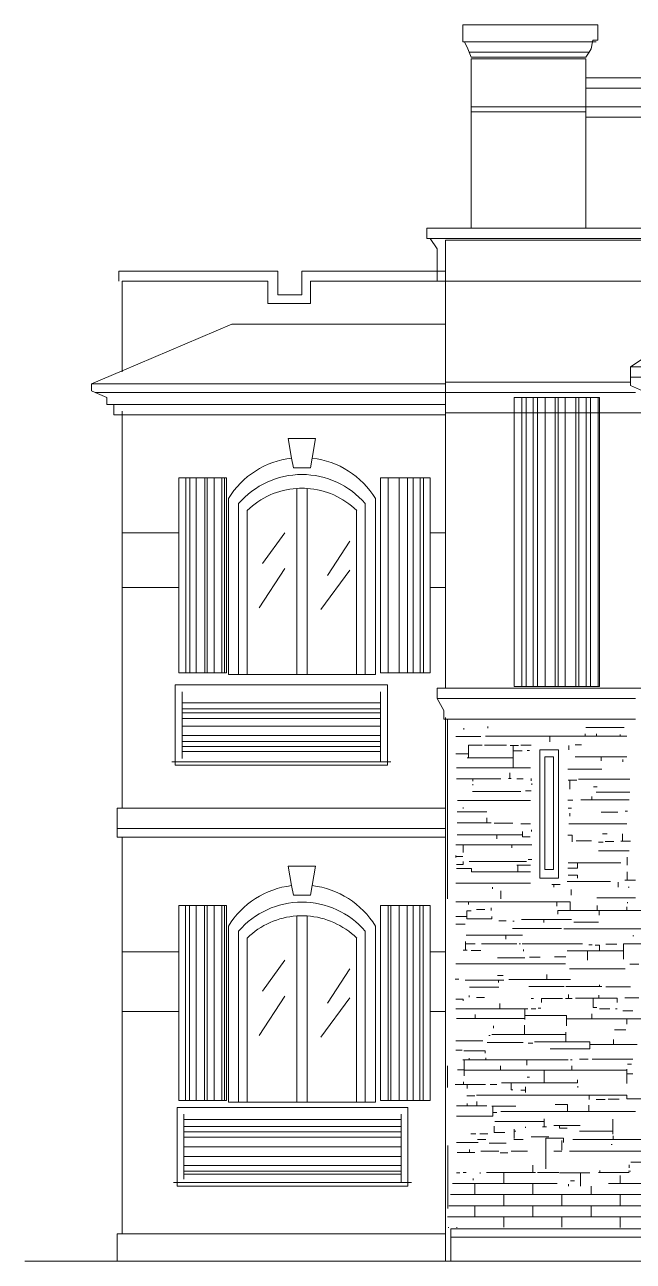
# Model space of a CAD drawing. Header units: millimetres. Extents: x 0 to 19989, y 0 to 8213.
# Drawn here: x 0 to 4023, y 0 to 8179 of the extents above; entities that cross this region are included whole.
import ezdxf

# ---------------------------------------------------------------- set-up
doc = ezdxf.new("R2010")
doc.units = ezdxf.units.MM
for name, color, linetype, lineweight in [('ARCH', 7, 'Continuous', 13), ('GLASS', 7, 'Continuous', 13), ('GROUND', 7, 'Continuous', 13), ('LOUVERS', 7, 'Continuous', 13), ('MASONRY', 7, 'Continuous', 13), ('WINDOWS', 7, 'Continuous', 13)]:
    doc.layers.add(name, color=color, linetype=linetype, lineweight=lineweight)

msp = doc.modelspace()

# ---------------------------------------------------------------- linework, layer by layer
at = {"layer": 'ARCH', "color": 7, "lineweight": 13}
for p, q in [((2895.9, 8178.7), (3789.6, 8178.7)), ((2895.9, 8065.6), (2895.9, 8178.7)), ((3789.6, 8178.7), (3789.6, 8076.9)), ((2907.2, 8065.6), (2895.9, 8065.6)), ((2929.9, 8020.4), (2907.2, 8065.6)), ((2907.2, 8065.6), (3753.4, 8065.6)), ((2938.9, 7997.7), (2929.9, 8020.4)), ((3744.3, 8020.4), (3730.8, 7997.7)), ((3753.4, 8065.6), (3744.3, 8020.4)), ((3755.7, 8076.9), (3753.4, 8065.6)), ((3753.4, 8065.6), (3778.3, 8065.6)), ((3789.6, 8076.9), (3755.7, 8076.9)), ((2952.5, 7963.8), (2938.9, 7997.7)), ((2938.9, 7997.7), (3730.8, 7997.7)), ((3710.4, 7963.8), (2952.5, 7963.8)), ((2952.5, 7952.5), (3710.4, 7952.5)), ((2952.5, 7635.7), (2952.5, 7952.5)), ((3730.8, 7997.7), (3710.4, 7963.8)), ((3710.4, 7952.5), (3710.4, 7828.1)), ((3710.4, 7828.1), (3710.4, 7760.2)), ((3710.4, 7828.1), (7307.7, 7828.1)), ((3710.4, 7760.2), (3710.4, 7635.7)), ((3710.4, 7760.2), (7330.3, 7760.2)), ((3710.4, 7635.7), (2952.5, 7635.7)), ((2952.5, 7635.7), (2952.5, 7601.8)), ((3710.4, 7635.7), (3710.4, 7601.8)), ((3710.4, 7635.7), (7330.3, 7635.7)), ((2952.5, 7601.8), (3710.4, 7601.8)), ((2952.5, 7601.8), (2952.5, 6832.6)), ((3710.4, 7601.8), (3710.4, 7567.9)), ((3710.4, 7567.9), (3710.4, 6832.6)), ((3710.4, 7567.9), (4434.4, 7567.9)), ((2658.4, 6832.6), (2952.5, 6832.6)), ((2658.4, 6764.7), (2658.4, 6832.6)), ((2952.5, 6832.6), (3710.4, 6832.6)), ((3710.4, 6832.6), (4389.1, 6832.6)), ((2681, 6764.7), (2658.4, 6764.7)), ((4366.5, 6764.7), (2681, 6764.7)), ((2681, 6764.7), (2726.2, 6696.8)), ((2782.8, 6753.4), (4276, 6753.4)), ((2782.8, 6549.8), (2782.8, 6753.4)), ((2726.2, 6696.8), (2726.2, 6549.8)), ((622.2, 6481.9), (622.2, 6549.8)), ((622.2, 6549.8), (1674.2, 6549.8)), ((1674.2, 6549.8), (1674.2, 6391.4)), ((1832.6, 6391.4), (1832.6, 6549.8)), ((1832.6, 6549.8), (2726.2, 6549.8)), ((2726.2, 6549.8), (2782.8, 6549.8)), ((2726.2, 6549.8), (2726.2, 6481.9)), ((2782.8, 6481.9), (2782.8, 6549.8)), ((644.8, 5890.1), (644.8, 6481.9)), ((644.8, 6481.9), (1606.3, 6481.9)), ((1606.3, 6481.9), (1606.3, 6334.8)), ((1889.1, 6334.8), (1889.1, 6481.9)), ((1889.1, 6481.9), (2726.2, 6481.9)), ((2726.2, 6481.9), (2782.8, 6481.9)), ((2782.8, 6481.9), (2782.8, 6199.1)), ((4276, 6481.9), (2782.8, 6481.9)), ((1674.2, 6391.4), (1832.6, 6391.4)), ((1606.3, 6334.8), (1889.1, 6334.8)), ((644.8, 5890.1), (1368.8, 6199.1)), ((1368.8, 6199.1), (2782.8, 6199.1)), ((2782.8, 6199.1), (2782.8, 5814.5)), ((4004.5, 5916.3), (4208.1, 6052)), ((441.2, 5803.2), (644.8, 5890.1)), ((644.8, 5882.4), (644.8, 5890.1)), ((4004.5, 5916.3), (6843.9, 5916.3)), ((4004.5, 5848.4), (4004.5, 5916.3)), ((2782.8, 5814.5), (2782.8, 5803.2)), ((2782.8, 5814.5), (4004.5, 5814.5)), ((6843.9, 5848.4), (4004.5, 5848.4)), ((4004.5, 5848.4), (4004.5, 5814.5)), ((4004.5, 5814.5), (4004.5, 5791.9)), ((441.2, 5803.2), (441.2, 5757.9)), ((441.2, 5803.2), (2782.8, 5803.2)), ((441.2, 5757.9), (466.6, 5746.6)), ((466.6, 5746.6), (543, 5712.7)), ((466.6, 5746.6), (2782.8, 5746.6)), ((2782.8, 5803.2), (2782.8, 5746.6)), ((2782.8, 5746.6), (2782.8, 5667.4)), ((2782.8, 5746.6), (4038.5, 5746.6)), ((4004.5, 5791.9), (4083.7, 5757.9)), ((543, 5712.7), (543, 5667.4)), ((543, 5667.4), (588.2, 5667.4)), ((588.2, 5667.4), (588.2, 5599.5)), ((588.2, 5667.4), (2782.8, 5667.4)), ((2782.8, 5667.4), (2782.8, 5622.2)), ((588.2, 5599.5), (644.8, 5599.5)), ((644.8, 5622.2), (644.8, 5599.5)), ((644.8, 5599.5), (644.8, 4819)), ((644.8, 5599.5), (2782.8, 5599.5)), ((2782.8, 5622.2), (2782.8, 5610.9)), ((2782.8, 5610.9), (2782.8, 5599.5)), ((2782.8, 5610.9), (3235.3, 5610.9)), ((2782.8, 5599.5), (2782.8, 4819)), ((3235.3, 5610.9), (3285.8, 5610.9)), ((3285.8, 5610.9), (3316, 5610.9)), ((3316, 5610.9), (3362.1, 5610.9)), ((3362.1, 5610.9), (3390.9, 5610.9)), ((3390.9, 5610.9), (3440.7, 5610.9)), ((3440.7, 5610.9), (3507.1, 5610.9)), ((3507.1, 5610.9), (3526.2, 5610.9)), ((3526.2, 5610.9), (3573.6, 5610.9)), ((3573.6, 5610.9), (3643.2, 5610.9)), ((3643.2, 5610.9), (3664, 5610.9)), ((3664, 5610.9), (3712.1, 5610.9)), ((3712.1, 5610.9), (3739.8, 5610.9)), ((3739.8, 5610.9), (3791.5, 5610.9)), ((3791.5, 5610.9), (3800.9, 5610.9)), ((3800.9, 5610.9), (4162.9, 5610.9)), ((644.8, 4819), (644.8, 4457)), ((644.8, 4819), (1018.1, 4819)), ((2681, 4819), (2782.8, 4819)), ((2782.8, 4819), (2782.8, 4457)), ((644.8, 4457), (644.8, 2997.7)), ((644.8, 4457), (1018.1, 4457)), ((2681, 4457), (2782.8, 4457)), ((2782.8, 4457), (2782.8, 3789.6)), ((995.5, 3812.2), (2398.2, 3812.2)), ((995.5, 3303.2), (995.5, 3812.2)), ((1040.7, 3767), (1040.7, 3694.7)), ((2352.9, 3767), (2352.9, 3694.7)), ((2398.2, 3812.2), (2398.2, 3303.2)), ((2726.2, 3789.6), (2782.8, 3789.6)), ((2726.2, 3721.7), (2726.2, 3789.6)), ((2782.8, 3789.6), (7929.9, 3789.6)), ((1040.7, 3694.7), (1040.7, 3654.5)), ((1040.7, 3694.7), (2352.9, 3694.7)), ((2352.9, 3694.7), (2352.9, 3654.5)), ((4038.5, 3721.7), (2726.2, 3721.7)), ((2726.2, 3721.7), (2771.5, 3642.5)), ((1040.7, 3654.5), (1040.7, 3628.1)), ((1040.7, 3654.5), (2352.9, 3654.5)), ((1040.7, 3628.1), (1040.7, 3590.9)), ((1040.7, 3628.1), (2352.9, 3628.1)), ((2352.9, 3654.5), (2352.9, 3628.1)), ((2352.9, 3628.1), (2352.9, 3590.9)), ((2771.5, 3642.5), (2771.5, 3586)), ((1040.7, 3590.9), (1040.7, 3538.5)), ((1040.7, 3590.9), (2352.9, 3590.9)), ((1040.7, 3538.5), (1040.7, 3476.9)), ((1040.7, 3538.5), (2352.9, 3538.5)), ((2352.9, 3590.9), (2352.9, 3538.5)), ((2352.9, 3538.5), (2352.9, 3476.9)), ((2771.5, 3586), (2782.8, 3586)), ((2782.8, 3597.3), (2782.8, 3586)), ((2782.8, 3586), (2782.8, 2997.7)), ((2782.8, 3586), (4038.5, 3586)), ((1040.7, 3476.9), (1040.7, 3437.1)), ((1040.7, 3476.9), (2352.9, 3476.9)), ((1040.7, 3437.1), (1040.7, 3405.7)), ((1040.7, 3437.1), (2352.9, 3437.1)), ((2352.9, 3476.9), (2352.9, 3437.1)), ((2352.9, 3437.1), (2352.9, 3405.7)), ((1040.7, 3405.7), (1040.7, 3371.3)), ((1040.7, 3405.7), (2352.9, 3405.7)), ((1040.7, 3371.3), (1040.7, 3325.8)), ((1040.7, 3371.3), (2352.9, 3371.3)), ((2352.9, 3405.7), (2352.9, 3371.3)), ((2352.9, 3371.3), (2352.9, 3303.2)), ((3405, 3382.4), (3529.4, 3382.4)), ((3405, 2533.9), (3405, 3382.4)), ((3529.4, 3382.4), (3529.4, 2533.9)), ((972.9, 3303.2), (995.5, 3303.2)), ((995.5, 3280.5), (995.5, 3303.2)), ((995.5, 3303.2), (2352.9, 3303.2)), ((2398.2, 3280.5), (995.5, 3280.5)), ((2352.9, 3303.2), (2398.2, 3303.2)), ((2398.2, 3303.2), (2398.2, 3280.5)), ((2398.2, 3303.2), (2420.8, 3303.2)), ((3438.9, 3337.1), (3495.5, 3337.1)), ((3438.9, 2590.5), (3438.9, 3337.1)), ((3495.5, 3337.1), (3495.5, 2590.5)), ((610.9, 2997.7), (644.8, 2997.7)), ((610.9, 2862), (610.9, 2997.7)), ((644.8, 2997.7), (2782.8, 2997.7)), ((2782.8, 2997.7), (2782.8, 2862)), ((610.9, 2805.4), (610.9, 2862)), ((610.9, 2862), (2782.8, 2862)), ((644.8, 2805.4), (610.9, 2805.4)), ((644.8, 2805.4), (644.8, 2047.5)), ((2782.8, 2805.4), (644.8, 2805.4)), ((2782.8, 2862), (2782.8, 2805.4)), ((2782.8, 2805.4), (2782.8, 2047.5)), ((3495.5, 2590.5), (3438.9, 2590.5)), ((3529.4, 2533.9), (3405, 2533.9)), ((644.8, 2047.5), (644.8, 1651.6)), ((644.8, 2047.5), (1018.1, 2047.5)), ((2681, 2047.5), (2782.8, 2047.5)), ((2782.8, 2047.5), (2782.8, 1651.6)), ((644.8, 1651.6), (644.8, 181)), ((644.8, 1651.6), (1018.1, 1651.6)), ((2681, 1651.6), (2782.8, 1651.6)), ((2782.8, 1651.6), (2782.8, 181)), ((1006.8, 1018.1), (2533.9, 1018.1)), ((1006.8, 520.4), (1006.8, 1018.1)), ((2533.9, 1018.1), (2533.9, 520.4)), ((1052, 972.9), (1052, 938.3)), ((1052, 938.3), (1052, 890.7)), ((1052, 938.3), (2488.7, 938.3)), ((2488.7, 972.9), (2488.7, 938.3)), ((2488.7, 938.3), (2488.7, 890.7)), ((1052, 890.7), (1052, 856.8)), ((1052, 890.7), (2488.7, 890.7)), ((1052, 856.8), (1052, 820.7)), ((1052, 856.8), (2488.7, 856.8)), ((1052, 820.7), (1052, 756.3)), ((1052, 820.7), (2488.7, 820.7)), ((2488.7, 890.7), (2488.7, 856.8)), ((2488.7, 856.8), (2488.7, 820.7)), ((2488.7, 820.7), (2488.7, 756.3)), ((1052, 756.3), (1052, 692.7)), ((1052, 756.3), (2488.7, 756.3)), ((2488.7, 756.3), (2488.7, 692.7)), ((1052, 692.7), (1052, 634.4)), ((1052, 692.7), (2488.7, 692.7)), ((2488.7, 692.7), (2488.7, 634.4)), ((1052, 634.4), (1052, 597)), ((1052, 634.4), (2488.7, 634.4)), ((1052, 597), (1052, 575.3)), ((1052, 597), (2488.7, 597)), ((1052, 575.3), (1052, 543)), ((1052, 575.3), (2488.7, 575.3)), ((2488.7, 634.4), (2488.7, 597)), ((2488.7, 597), (2488.7, 575.3)), ((2488.7, 575.3), (2488.7, 520.4)), ((984.2, 520.4), (1006.8, 520.4)), ((1006.8, 497.7), (1006.8, 520.4)), ((1006.8, 520.4), (2488.7, 520.4)), ((2533.9, 497.7), (1006.8, 497.7)), ((2488.7, 520.4), (2533.9, 520.4)), ((2533.9, 520.4), (2533.9, 497.7)), ((2533.9, 520.4), (2556.6, 520.4)), ((610.9, 181), (644.8, 181)), ((610.9, 0), (610.9, 181)), ((644.8, 181), (2782.8, 181)), ((2782.8, 181), (2782.8, 0)), ((2816.7, 214.9), (7873.3, 214.9)), ((2816.7, 158.4), (2816.7, 214.9)), ((2816.7, 0), (2816.7, 158.4)), ((2816.7, 158.4), (7873.3, 158.4))]:
    msp.add_line(p, q, dxfattribs=at)
at = {"layer": 'GLASS', "color": 7, "lineweight": 13}
for p, q in [((1572.4, 4615.4), (1719.5, 4819)), ((2002.3, 4536.2), (2149.3, 4762.4)), ((1549.8, 4321.3), (1719.5, 4581.4)), ((1957, 4310), (2149.3, 4570.1)), ((1572.4, 1787.3), (1719.5, 1991)), ((2002.3, 1708.1), (2149.3, 1934.4)), ((1549.8, 1493.2), (1719.5, 1753.4)), ((1957, 1481.9), (2149.3, 1742.1))]:
    msp.add_line(p, q, dxfattribs=at)
at = {"layer": 'GROUND', "color": 7, "lineweight": 13}
for p, q in [((0, 0), (610.9, 0)), ((610.9, 0), (2782.8, 0)), ((2782.8, 0), (2816.7, 0)), ((2816.7, 0), (7873.3, 0))]:
    msp.add_line(p, q, dxfattribs=at)
at = {"layer": 'LOUVERS', "color": 7, "lineweight": 13}
for p, q in [((3235.3, 5712.7), (3285.8, 5712.7)), ((3235.3, 5610.9), (3235.3, 5712.7)), ((3285.8, 5712.7), (3316, 5712.7)), ((3285.8, 5712.7), (3285.8, 5610.9)), ((3316, 5712.7), (3362.1, 5712.7)), ((3316, 5712.7), (3316, 5610.9)), ((3362.1, 5712.7), (3390.9, 5712.7)), ((3362.1, 5712.7), (3362.1, 5610.9)), ((3390.9, 5712.7), (3440.7, 5712.7)), ((3390.9, 5712.7), (3390.9, 5610.9)), ((3440.7, 5712.7), (3507.1, 5712.7)), ((3440.7, 5712.7), (3440.7, 5610.9)), ((3507.1, 5712.7), (3526.2, 5712.7)), ((3507.1, 5712.7), (3507.1, 5610.9)), ((3526.2, 5712.7), (3573.6, 5712.7)), ((3526.2, 5712.7), (3526.2, 5610.9)), ((3573.6, 5712.7), (3643.2, 5712.7)), ((3573.6, 5712.7), (3573.6, 5610.9)), ((3643.2, 5712.7), (3664, 5712.7)), ((3643.2, 5712.7), (3643.2, 5610.9)), ((3664, 5712.7), (3712.1, 5712.7)), ((3664, 5712.7), (3664, 5610.9)), ((3712.1, 5712.7), (3739.8, 5712.7)), ((3712.1, 5712.7), (3712.1, 5610.9)), ((3739.8, 5712.7), (3791.5, 5712.7)), ((3739.8, 5712.7), (3739.8, 5610.9)), ((3791.5, 5712.7), (3800.9, 5712.7)), ((3791.5, 5712.7), (3791.5, 5610.9)), ((3800.9, 5712.7), (3800.9, 5610.9)), ((3235.3, 3800.9), (3235.3, 5610.9)), ((3285.8, 5610.9), (3285.8, 3800.9)), ((3316, 5610.9), (3316, 3800.9)), ((3362.1, 5610.9), (3362.1, 3800.9)), ((3390.9, 5610.9), (3390.9, 3800.9)), ((3440.7, 5610.9), (3440.7, 3800.9)), ((3507.1, 5610.9), (3507.1, 3800.9)), ((3526.2, 5610.9), (3526.2, 3800.9)), ((3573.6, 5610.9), (3573.6, 3800.9)), ((3643.2, 5610.9), (3643.2, 3800.9)), ((3664, 5610.9), (3664, 3800.9)), ((3712.1, 5610.9), (3712.1, 3800.9)), ((3739.8, 5610.9), (3739.8, 3800.9)), ((3791.5, 5610.9), (3791.5, 3800.9)), ((3800.9, 5610.9), (3800.9, 3800.9)), ((1018.1, 5181), (1065.2, 5181)), ((1018.1, 4819), (1018.1, 5181)), ((1065.2, 5181), (1091.3, 5181)), ((1065.2, 5181), (1065.2, 3891.4)), ((1091.3, 5181), (1133.7, 5181)), ((1091.3, 5181), (1091.3, 3891.4)), ((1133.7, 5181), (1190.1, 5181)), ((1133.7, 5181), (1133.7, 3891.4)), ((1190.1, 5181), (1207.1, 5181)), ((1190.1, 5181), (1190.1, 3891.4)), ((1207.1, 5181), (1253.2, 5181)), ((1207.1, 5181), (1207.1, 3891.4)), ((1253.2, 5181), (1302.3, 5181)), ((1253.2, 5181), (1253.2, 3891.4)), ((1302.3, 5181), (1321.3, 5181)), ((1302.3, 5181), (1302.3, 3891.4)), ((1321.3, 5181), (1334.8, 5181)), ((1321.3, 5181), (1321.3, 3891.4)), ((1334.8, 5181), (1334.8, 3891.4)), ((2352.9, 5181), (2402.5, 5181)), ((2352.9, 3891.4), (2352.9, 5181)), ((2402.5, 5181), (2475.5, 5181)), ((2402.5, 5181), (2402.5, 3891.4)), ((2475.5, 5181), (2531.1, 5181)), ((2475.5, 5181), (2475.5, 3891.4)), ((2531.1, 5181), (2567.4, 5181)), ((2531.1, 5181), (2531.1, 3891.4)), ((2567.4, 5181), (2613.7, 5181)), ((2567.4, 5181), (2567.4, 3891.4)), ((2613.7, 5181), (2635.5, 5181)), ((2613.7, 5181), (2613.7, 3891.4)), ((2635.5, 5181), (2681, 5181)), ((2635.5, 5181), (2635.5, 3891.4)), ((2681, 5181), (2681, 4819)), ((1018.1, 4457), (1018.1, 4819)), ((2681, 4819), (2681, 4457)), ((1018.1, 3891.4), (1018.1, 4457)), ((2681, 4457), (2681, 3891.4)), ((1065.2, 3891.4), (1018.1, 3891.4)), ((1091.3, 3891.4), (1065.2, 3891.4)), ((1133.7, 3891.4), (1091.3, 3891.4)), ((1190.1, 3891.4), (1133.7, 3891.4)), ((1207.1, 3891.4), (1190.1, 3891.4)), ((1253.2, 3891.4), (1207.1, 3891.4)), ((1302.3, 3891.4), (1253.2, 3891.4)), ((1321.3, 3891.4), (1302.3, 3891.4)), ((1334.8, 3891.4), (1321.3, 3891.4)), ((2402.5, 3891.4), (2352.9, 3891.4)), ((2475.5, 3891.4), (2402.5, 3891.4)), ((2531.1, 3891.4), (2475.5, 3891.4)), ((2567.4, 3891.4), (2531.1, 3891.4)), ((2613.7, 3891.4), (2567.4, 3891.4)), ((2635.5, 3891.4), (2613.7, 3891.4)), ((2681, 3891.4), (2635.5, 3891.4)), ((3285.8, 3800.9), (3235.3, 3800.9)), ((3316, 3800.9), (3285.8, 3800.9)), ((3362.1, 3800.9), (3316, 3800.9)), ((3390.9, 3800.9), (3362.1, 3800.9)), ((3440.7, 3800.9), (3390.9, 3800.9)), ((3507.1, 3800.9), (3440.7, 3800.9)), ((3526.2, 3800.9), (3507.1, 3800.9)), ((3573.6, 3800.9), (3526.2, 3800.9)), ((3643.2, 3800.9), (3573.6, 3800.9)), ((3664, 3800.9), (3643.2, 3800.9)), ((3712.1, 3800.9), (3664, 3800.9)), ((3739.8, 3800.9), (3712.1, 3800.9)), ((3791.5, 3800.9), (3739.8, 3800.9)), ((3800.9, 3800.9), (3791.5, 3800.9)), ((1018.1, 2352.9), (1062.4, 2352.9)), ((1018.1, 2047.5), (1018.1, 2352.9)), ((1062.4, 2352.9), (1088.6, 2352.9)), ((1062.4, 2352.9), (1062.4, 1063.3)), ((1088.6, 2352.9), (1132.8, 2352.9)), ((1088.6, 2352.9), (1088.6, 1063.3)), ((1132.8, 2352.9), (1188.9, 2352.9)), ((1132.8, 2352.9), (1132.8, 1063.3)), ((1188.9, 2352.9), (1207.2, 2352.9)), ((1188.9, 2352.9), (1188.9, 1063.3)), ((1207.2, 2352.9), (1251.4, 2352.9)), ((1207.2, 2352.9), (1207.2, 1063.3)), ((1251.4, 2352.9), (1302.9, 2352.9)), ((1251.4, 2352.9), (1251.4, 1063.3)), ((1302.9, 2352.9), (1320.6, 2352.9)), ((1302.9, 2352.9), (1302.9, 1063.3)), ((1320.6, 2352.9), (1334.8, 2352.9)), ((1320.6, 2352.9), (1320.6, 1063.3)), ((1334.8, 2352.9), (1334.8, 1063.3)), ((2352.9, 2352.9), (2402.8, 2352.9)), ((2352.9, 1063.3), (2352.9, 2352.9)), ((2402.8, 2352.9), (2420.9, 2352.9)), ((2402.8, 2352.9), (2402.8, 1063.3)), ((2420.9, 2352.9), (2475, 2352.9)), ((2420.9, 2352.9), (2420.9, 1063.3)), ((2475, 2352.9), (2529, 2352.9)), ((2475, 2352.9), (2475, 1063.3)), ((2529, 2352.9), (2567.6, 2352.9)), ((2529, 2352.9), (2529, 1063.3)), ((2567.6, 2352.9), (2613.3, 2352.9)), ((2567.6, 2352.9), (2567.6, 1063.3)), ((2613.3, 2352.9), (2635.2, 2352.9)), ((2613.3, 2352.9), (2613.3, 1063.3)), ((2635.2, 2352.9), (2681, 2352.9)), ((2635.2, 2352.9), (2635.2, 1063.3)), ((2681, 2352.9), (2681, 2047.5)), ((1018.1, 1651.6), (1018.1, 2047.5)), ((2681, 2047.5), (2681, 1651.6)), ((1018.1, 1063.3), (1018.1, 1651.6)), ((2681, 1651.6), (2681, 1063.3)), ((1062.4, 1063.3), (1018.1, 1063.3)), ((1088.6, 1063.3), (1062.4, 1063.3)), ((1132.8, 1063.3), (1088.6, 1063.3)), ((1188.9, 1063.3), (1132.8, 1063.3)), ((1207.2, 1063.3), (1188.9, 1063.3)), ((1251.4, 1063.3), (1207.2, 1063.3)), ((1302.9, 1063.3), (1251.4, 1063.3)), ((1320.6, 1063.3), (1302.9, 1063.3)), ((1334.8, 1063.3), (1320.6, 1063.3)), ((2402.8, 1063.3), (2352.9, 1063.3)), ((2420.9, 1063.3), (2402.8, 1063.3)), ((2475, 1063.3), (2420.9, 1063.3)), ((2529, 1063.3), (2475, 1063.3)), ((2567.6, 1063.3), (2529, 1063.3)), ((2613.3, 1063.3), (2567.6, 1063.3)), ((2635.2, 1063.3), (2613.3, 1063.3)), ((2681, 1063.3), (2635.2, 1063.3))]:
    msp.add_line(p, q, dxfattribs=at)
at = {"layer": 'MASONRY', "color": 7, "lineweight": 13}
for p, q in [((2794.1, 3580.3), (2794.1, 3012.8)), ((2903.5, 3525.6), (2903.5, 3518.1)), ((3061.8, 3525.6), (3061.8, 3537)), ((3710.4, 3529.4), (3963, 3529.4)), ((2850.7, 3471), (3016.6, 3471)), ((3046.8, 3472.9), (3471, 3472.9)), ((3471, 3435.1), (3471, 3472.9)), ((3704.8, 3472.9), (3471, 3472.9)), ((3704.8, 3487.9), (3704.8, 3472.9)), ((3704.8, 3472.9), (3780.2, 3472.9)), ((3780.2, 3472.9), (3780.2, 3487.9)), ((3780.2, 3472.9), (3936.7, 3472.9)), ((3936.7, 3472.9), (3936.7, 3484.2)), ((3936.7, 3472.9), (3981.9, 3472.9)), ((2933.6, 3356), (2850.7, 3356)), ((2933.6, 3356), (2933.6, 3413.9)), ((2933.6, 3413.9), (3024.1, 3413.9)), ((2933.6, 3356), (2933.6, 3329.6)), ((3186.3, 3414.4), (3039.2, 3414.4)), ((3229.6, 3412.5), (3208.9, 3412.5)), ((3229.6, 3412.5), (3265.5, 3412.5)), ((3229.6, 3412.5), (3229.6, 3376.7)), ((3229.6, 3376.7), (3229.6, 3329.6)), ((3288.1, 3376.7), (3229.6, 3376.7)), ((3348.4, 3414.4), (3280.5, 3414.4)), ((3337.1, 3378.6), (3322, 3378.6)), ((3597.3, 3412.5), (3597.3, 3382.4)), ((3638.8, 3416.3), (3680.2, 3416.3)), ((2933.6, 3329.6), (2926.1, 3329.6)), ((2933.6, 3329.6), (3229.6, 3329.6)), ((3229.6, 3329.6), (3229.6, 3263.5)), ((3638.8, 3337.1), (3810.3, 3337.1)), ((3810.3, 3337.1), (3810.3, 3310.7)), ((3810.3, 3337.1), (3981.9, 3337.1)), ((3953.6, 3318.3), (3953.6, 3303.2)), ((2854.4, 3263.5), (3178.7, 3263.5)), ((2961.9, 3190), (2854.4, 3190)), ((2961.9, 3190), (2961.9, 3175)), ((3148.6, 3190), (2961.9, 3190)), ((3178.7, 3263.5), (3229.6, 3263.5)), ((3207, 3193.8), (3197.6, 3193.8)), ((3207, 3193.8), (3207, 3231.5)), ((3216.4, 3193.8), (3207, 3193.8)), ((3344.6, 3263.5), (3229.6, 3263.5)), ((3254.1, 3190), (3295.6, 3190)), ((3348.4, 3178.7), (3348.4, 3193.8)), ((3816, 3254.1), (3589.7, 3254.1)), ((2961.9, 3148.6), (2961.9, 3156.1)), ((3310.7, 3110.9), (3348.4, 3110.9)), ((3352.2, 3152.3), (3352.2, 3159.9)), ((3593.5, 3182.5), (3604.8, 3182.5)), ((3604.8, 3122.2), (3604.8, 3182.5)), ((3604.8, 3182.5), (3650.1, 3182.5)), ((3661.4, 3188.2), (4000.8, 3188.2)), ((3785.8, 3137.3), (3759.4, 3137.3)), ((3344.6, 3046.8), (2862, 3046.8)), ((2960, 3107.1), (3280.5, 3107.1)), ((3589.7, 3050.5), (3623.7, 3050.5)), ((3676.5, 3052.3), (3750, 3052.3)), ((3750, 3073.2), (3750, 3052.3)), ((3750, 3052.3), (3970.6, 3052.3)), ((4000.8, 3103.3), (3778.3, 3103.3)), ((3970.6, 3052.3), (3997, 3052.3)), ((2794.1, 2813), (2794.1, 3012.8)), ((2858.2, 2973.2), (3054.3, 2973.2)), ((2897.8, 3001.5), (2897.8, 2994)), ((3616.1, 2995.9), (3593.5, 2995.9)), ((3604.8, 2963.8), (3604.8, 2944.9)), ((3921.6, 2971.3), (3812.2, 2971.3)), ((3970.6, 2977), (3985.7, 2977)), ((3054.3, 2899.7), (2858.2, 2899.7)), ((3054.3, 2899.7), (3054.3, 2933.6)), ((3054.3, 2899.7), (3084.5, 2899.7)), ((3103.3, 2897.8), (3227.8, 2897.8)), ((3280.5, 2894), (3344.6, 2894)), ((3981.9, 2894), (3597.3, 2894)), ((2794.1, 2813), (2794.1, 2417)), ((3120.3, 2820.5), (2858.2, 2820.5)), ((3120.3, 2820.5), (3120.3, 2794.1)), ((3120.3, 2820.5), (3291.9, 2820.5)), ((3291.9, 2843.1), (3291.9, 2820.5)), ((3291.9, 2806.6), (3291.9, 2820.5)), ((3340.9, 2806.6), (3291.9, 2806.6)), ((3350.3, 2843.1), (3350.3, 2854.4)), ((3589.7, 2818.5), (3619.3, 2818.5)), ((3619.3, 2818.5), (3619.3, 2775.3)), ((3646.3, 2780.9), (3748.1, 2780.9)), ((3849.9, 2828.1), (3819.8, 2828.1)), ((3951.7, 2779), (3951.7, 2828.1)), ((2899.7, 2754.5), (2850.7, 2754.5)), ((2899.7, 2754.5), (2899.7, 2703.6)), ((2899.7, 2754.5), (3110.9, 2754.5)), ((3110.9, 2754.5), (3220.2, 2754.5)), ((3220.2, 2754.5), (3220.2, 2733.8)), ((3220.2, 2754.5), (3340.9, 2754.5)), ((3340.9, 2754.5), (3352.2, 2754.5)), ((3823.5, 2771.5), (3793.4, 2771.5)), ((3804.7, 2715.1), (3793.4, 2715.1)), ((3997, 2715.1), (3804.7, 2715.1)), ((3838.6, 2777.1), (3895.2, 2777.1)), ((3951.7, 2779), (3940.4, 2779)), ((4004.5, 2779), (3951.7, 2779)), ((2850.7, 2677.2), (2850.7, 2684.8)), ((2850.7, 2669.7), (2850.7, 2677.2)), ((2895.9, 2677.2), (2850.7, 2677.2)), ((2899.6, 2625), (2854.4, 2625)), ((2899.6, 2643.3), (2899.6, 2625)), ((3208.9, 2643.3), (2937.4, 2643.3)), ((3235.3, 2643.3), (3208.9, 2643.3)), ((3318.3, 2643.3), (3235.3, 2643.3)), ((3259.8, 2620.7), (3254.1, 2620.7)), ((3259.8, 2620.7), (3259.8, 2576.6)), ((3259.8, 2620.7), (3344.6, 2620.7)), ((3352.2, 2658.4), (3329.6, 2658.4)), ((3593.5, 2635.7), (3655.7, 2635.7)), ((3655.7, 2635.7), (3655.7, 2600.5)), ((3655.7, 2635.7), (3940.4, 2635.7)), ((3983.8, 2673.5), (3983.8, 2620.7)), ((2954.4, 2598), (2854.4, 2598)), ((2954.4, 2576.6), (2954.4, 2598)), ((3259.8, 2576.6), (2954.4, 2576.6)), ((3344.6, 2576.6), (3259.8, 2576.6)), ((3655.7, 2600.5), (3589.7, 2600.5)), ((3653.8, 2554.1), (3593.5, 2554.1)), ((3653.8, 2533.9), (3653.8, 2554.1)), ((3983.8, 2520.7), (3983.8, 2575.4)), ((2850.7, 2501.9), (3344.6, 2501.9)), ((3092, 2462.3), (3092, 2473.6)), ((3499.2, 2492.5), (3484.2, 2492.5)), ((3499.2, 2492.5), (3499.2, 2473.6)), ((3499.2, 2492.5), (3540.7, 2492.5)), ((3872.5, 2511.3), (3586, 2511.3)), ((3612.4, 2420.8), (3612.4, 2458.5)), ((3923.5, 2507.5), (3923.5, 2473.6)), ((3983.8, 2520.7), (3966.8, 2520.7)), ((3983.8, 2520.7), (4038.5, 2520.7)), ((3997, 2473.6), (3989.4, 2473.6)), ((2794.1, 2417), (2794.1, 2398.2)), ((2850.7, 2378.1), (2918.6, 2378.1)), ((2918.6, 2378.1), (2933.6, 2378.1)), ((2933.6, 2378.1), (3363.5, 2378.1)), ((2933.6, 2360.5), (2933.6, 2378.1)), ((3148.6, 2451), (3148.6, 2398.2)), ((3363.5, 2378.1), (3386.1, 2378.1)), ((3386.1, 2378.1), (3518.1, 2378.1)), ((3606.7, 2378.1), (3518.1, 2378.1)), ((3518.1, 2349.2), (3518.1, 2378.1)), ((3606.7, 2320.9), (3606.7, 2378.1)), ((4038.5, 2404.4), (3782.1, 2404.4)), ((3985.7, 2375.6), (3985.7, 2368)), ((2922.5, 2279.4), (2922.5, 2318.9)), ((2922.5, 2318.9), (2952.5, 2318.9)), ((3043, 2326.5), (2986.4, 2326.5)), ((3084.5, 2337.9), (3084.5, 2319)), ((3606.7, 2320.9), (3523.8, 2320.9)), ((3523.8, 2320.9), (3523.8, 2296.4)), ((3606.7, 2320.9), (3783.9, 2320.9)), ((3783.9, 2352.9), (3783.9, 2320.9)), ((3797.1, 2320.9), (3783.9, 2320.9)), ((3797.1, 2288.8), (3797.1, 2320.9)), ((3797.1, 2320.9), (3981.9, 2320.9)), ((3981.9, 2320.9), (3981.9, 2345.4)), ((4206.3, 2320.9), (3981.9, 2320.9)), ((2922.5, 2279.4), (2850.7, 2279.4)), ((2911, 2230.4), (2850.7, 2230.4)), ((2922.5, 2279.4), (2922.5, 2265.1)), ((2922.5, 2265.1), (3088.2, 2265.1)), ((3088.2, 2265.1), (3088.2, 2281.3)), ((3133.5, 2251.1), (3159.9, 2251.1)), ((3159.9, 2251.1), (3182.5, 2251.1)), ((3227.8, 2249.2), (3235.3, 2249.2)), ((3284.3, 2260.5), (3431.4, 2260.5)), ((3431.4, 2239.8), (3431.4, 2260.5)), ((3544.5, 2260.5), (3431.4, 2260.5)), ((3616.1, 2260.5), (3544.5, 2260.5)), ((3631.2, 2243.6), (3793.4, 2243.6)), ((3180.6, 2156.9), (2918.6, 2156.9)), ((3180.6, 2130.5), (3180.6, 2156.9)), ((3180.6, 2156.9), (3291.9, 2156.9)), ((3224, 2202.1), (3548.3, 2202.1)), ((4096.9, 2198.3), (3563.3, 2198.3)), ((4027.1, 2153.1), (4019.6, 2153.1)), ((2914.8, 2058.8), (2899.7, 2058.8)), ((2914.8, 2115.4), (2914.8, 2100.3)), ((2914.8, 2058.8), (2914.8, 2100.3)), ((2978.9, 2100.3), (2914.8, 2100.3)), ((2914.8, 2058.8), (2926.1, 2058.8)), ((2952.5, 2055.1), (3016.6, 2055.1)), ((3020.4, 2100.3), (3254.1, 2100.3)), ((3276.8, 2100.3), (3269.2, 2100.3)), ((3687.8, 2100.3), (3288.1, 2100.3)), ((3297.5, 2051.3), (3297.5, 2062.6)), ((3586, 2053.2), (3719.8, 2053.2)), ((3719.8, 1991), (3719.8, 2053.2)), ((3800.3, 2053.2), (3719.8, 2053.2)), ((3751.9, 2092.8), (3729.3, 2092.8)), ((3800.3, 2090.8), (3770.7, 2090.8)), ((3800.3, 2053.2), (3800.3, 2090.8)), ((3959.3, 2053.2), (3800.3, 2053.2)), ((3842.4, 2096.5), (3914, 2096.5)), ((3959.3, 2053.2), (3959.3, 2100.3)), ((3959.3, 2100.3), (3970.6, 2100.3)), ((3959.3, 2053.2), (3959.3, 1998.5)), ((3970.6, 2100.3), (4181.7, 2100.3)), ((2850.7, 1966.4), (3084.5, 1966.4)), ((3084.5, 1966.4), (3159.9, 1966.4)), ((3306.9, 2007.9), (3125.9, 2007.9)), ((3159.9, 1966.4), (3574.7, 1966.4)), ((3337.1, 2011.7), (3408.7, 2011.7)), ((3503, 2013.6), (3578.4, 2013.6)), ((4061.1, 1964.6), (4000.8, 1964.6)), ((3125.9, 1889.1), (3163.6, 1889.1)), ((3452.1, 1864.7), (3452.1, 1896.7)), ((3706.6, 1934.3), (3601.1, 1934.3)), ((3721.9, 1934.3), (3706.6, 1934.3)), ((3970.6, 1934.3), (3721.9, 1934.3)), ((2846.9, 1866.5), (2869.5, 1866.5)), ((3131.6, 1859), (2911, 1859)), ((2941.2, 1813.9), (3122.2, 1813.9)), ((3122.2, 1813.9), (3133.5, 1813.9)), ((3131.6, 1843.9), (3131.6, 1859)), ((3131.6, 1859), (3167.4, 1859)), ((3201.4, 1864.7), (3220.2, 1864.7)), ((3220.2, 1864.7), (3452.1, 1864.7)), ((3333.3, 1817.5), (3567.1, 1817.5)), ((3608.6, 1864.7), (3452.1, 1864.7)), ((3782.1, 1817.5), (3578.4, 1817.5)), ((3800.9, 1817.5), (3782.1, 1817.5)), ((3800.9, 1817.5), (3800.9, 1828.8)), ((3816, 1817.5), (3800.9, 1817.5)), ((4004.5, 1815.6), (3842.4, 1815.6)), ((2899.7, 1734.5), (2850.7, 1734.5)), ((2899.7, 1723.2), (2899.7, 1734.5)), ((2939.3, 1745.9), (2939.3, 1757.2)), ((2986.4, 1744), (3039.2, 1744)), ((3348.4, 1738.3), (3363.5, 1738.3)), ((3435.1, 1738.2), (3416.9, 1738.2)), ((3416.9, 1738.2), (3416.9, 1711.9)), ((3555.8, 1738.2), (3435.1, 1738.2)), ((3595.4, 1738.3), (3574.7, 1738.3)), ((3595.4, 1738.3), (3595.4, 1764.7)), ((3595.4, 1738.3), (3619.9, 1738.3)), ((3758.1, 1739.5), (3642.5, 1739.5)), ((3758.1, 1739.5), (3758.1, 1678)), ((3795.2, 1739.5), (3758.1, 1739.5)), ((3795.2, 1739.5), (3795.2, 1760.9)), ((3795.2, 1739.5), (3917.8, 1739.5)), ((3917.8, 1739.5), (3917.8, 1711.9)), ((3966.8, 1742.1), (4061.1, 1742.1)), ((3141, 1670.4), (2850.7, 1670.4)), ((3141, 1670.4), (3141, 1704.4)), ((3141, 1670.4), (3306.9, 1670.4)), ((3306.9, 1625.1), (3306.9, 1670.4)), ((3306.9, 1670.4), (3325.8, 1670.4)), ((3348.4, 1670.4), (3378.6, 1670.4)), ((3393.7, 1674.2), (3412.5, 1674.2)), ((3750, 1636.5), (3750, 1602.7)), ((3758.1, 1678), (3782.1, 1678)), ((3868.8, 1670.4), (3800.9, 1670.4)), ((3917.8, 1668.6), (3906.5, 1668.6)), ((3955.5, 1657.2), (4019.6, 1657.2)), ((2978.9, 1606.3), (2854.4, 1606.3)), ((2978.9, 1632.7), (2978.9, 1606.3)), ((3306.9, 1606.3), (2978.9, 1606.3)), ((3099.5, 1542.2), (3099.5, 1557.3)), ((3303.2, 1500.8), (3303.2, 1561.1)), ((3306.9, 1606.3), (3306.9, 1625.1)), ((3582.2, 1625.1), (3306.9, 1625.1)), ((3306.9, 1598.8), (3306.9, 1606.3)), ((3582.2, 1602.7), (3582.2, 1625.1)), ((3582.2, 1557.3), (3582.2, 1602.7)), ((3582.2, 1602.7), (3635, 1602.7)), ((3635, 1602.7), (3750, 1602.7)), ((3782.1, 1602.7), (3750, 1602.7)), ((3981.9, 1602.7), (3782.1, 1602.7)), ((3981.9, 1568.6), (3981.9, 1602.7)), ((4098.8, 1602.7), (3981.9, 1602.7)), ((3069.4, 1493.2), (3076.9, 1493.2)), ((3088.2, 1500.8), (3303.2, 1500.8)), ((3578.4, 1500.8), (3303.2, 1500.8)), ((3578.4, 1500.8), (3578.4, 1515.8)), ((3578.4, 1500.8), (3578.4, 1451.6)), ((3974.4, 1530.9), (3898.9, 1530.9)), ((2850.7, 1457.4), (3027.9, 1457.4)), ((2892.2, 1395.2), (2850.7, 1395.2)), ((3044.9, 1391.3), (2903.5, 1391.3)), ((3044.9, 1376.3), (3044.9, 1391.3)), ((3076.9, 1448), (3058.1, 1448)), ((3295.6, 1448), (3076.9, 1448)), ((3359.7, 1442.3), (3329.6, 1442.3)), ((3371, 1451.6), (3578.4, 1451.6)), ((3472.9, 1404.7), (3736.8, 1404.7)), ((3578.4, 1451.6), (3736.8, 1451.6)), ((3736.8, 1451.6), (3736.8, 1432.9)), ((3736.8, 1404.7), (3736.8, 1432.9)), ((3893.3, 1432.9), (3736.8, 1432.9)), ((3893.3, 1432.9), (3893.3, 1466.8)), ((3893.3, 1432.9), (4049.8, 1432.9)), ((2905.4, 1333), (2895.9, 1333)), ((2905.4, 1267), (2905.4, 1333)), ((2937.4, 1333), (2905.4, 1333)), ((2937.4, 1333), (2937.4, 1342.4)), ((2937.4, 1333), (3048.6, 1333)), ((3048.6, 1346.2), (3048.6, 1333)), ((3048.6, 1333), (3320.1, 1333)), ((3320.1, 1297.1), (3320.1, 1333)), ((3593.5, 1333), (3320.1, 1333)), ((3608.6, 1333), (3619.9, 1333)), ((3725.5, 1336.7), (3668.9, 1336.7)), ((3751.9, 1336.7), (4019.6, 1336.7)), ((2794.1, 1259.4), (2794.1, 1293.4)), ((2794.1, 1259.4), (2794.1, 1180.2)), ((2905.4, 1267), (2862, 1267)), ((2905.4, 1265), (2905.4, 1267)), ((2905.4, 1225.5), (2905.4, 1265)), ((2905.4, 1265), (3146.7, 1265)), ((3146.7, 1293.4), (3146.7, 1265)), ((3288.1, 1265), (3146.7, 1265)), ((3433.3, 1265), (3288.1, 1265)), ((3433.3, 1265), (3433.3, 1180.1)), ((3433.3, 1265), (3618, 1265)), ((3618, 1293.4), (3618, 1265)), ((3981.9, 1265), (3618, 1265)), ((3981.9, 1265), (3981.9, 1270.7)), ((3981.9, 1238.7), (3981.9, 1265)), ((3981.9, 1238.7), (3981.9, 1176.5)), ((3981.9, 1238.7), (4019.6, 1238.7)), ((4012.1, 1304.7), (3985.7, 1304.7)), ((2794.1, 1180.2), (2794.1, 1150.1)), ((2901.6, 1168.9), (2846.9, 1168.9)), ((2901.6, 1168.9), (2901.6, 1187.8)), ((2901.6, 1168.9), (2924.2, 1168.9)), ((2924.2, 1168.9), (2924.2, 1142.5)), ((2924.2, 1168.9), (3046.8, 1168.9)), ((3076.9, 1168.9), (3122.2, 1168.9)), ((3152.3, 1180.1), (3216.5, 1180.1)), ((3216.5, 1135), (3216.5, 1180.1)), ((3433.3, 1180.1), (3216.5, 1180.1)), ((3310.7, 1153.8), (3310.7, 1131.2)), ((3322, 1217.9), (3337.1, 1217.9)), ((3654, 1180.1), (3433.3, 1180.1)), ((3654, 1199.1), (3654, 1180.1)), ((3657.6, 1157.6), (3657.6, 1150.1)), ((2922.3, 1093.4), (2933.6, 1093.4)), ((2933.6, 1093.4), (2975.1, 1093.4)), ((2986.4, 1099.1), (3567.1, 1099.1)), ((3227.8, 1135), (3216.5, 1135)), ((3310.7, 1131.2), (3280.5, 1131.2)), ((3310.7, 1131.2), (3310.7, 1116.1)), ((3567.1, 1099.1), (3731.1, 1099.1)), ((3731.1, 1070.9), (3731.1, 1099.1)), ((3980, 1099.1), (3731.1, 1099.1)), ((3838.6, 1070.9), (3778.3, 1070.9)), ((3857.5, 1072.8), (3929.1, 1072.8)), ((3980, 1074.7), (3980, 1099.1)), ((4098.8, 1074.7), (3980, 1074.7)), ((2854.4, 1027.5), (2924.2, 1027.5)), ((2924.2, 1044.5), (2924.2, 1027.5)), ((2988.3, 1027.5), (2924.2, 1027.5)), ((2988.3, 1027.5), (2988.3, 1055.8)), ((3054.3, 1027.5), (2988.3, 1027.5)), ((3088.2, 1025.6), (3095.8, 1025.6)), ((3095.8, 984.2), (3095.8, 1025.6)), ((3246.6, 1025.6), (3095.8, 1025.6)), ((3095.8, 984.2), (3095.8, 960.3)), ((3095.8, 984.2), (3122.2, 984.2)), ((3148.6, 991.7), (3589.1, 991.7)), ((3570.9, 1037), (3506.8, 1037)), ((3589.1, 1037), (3570.9, 1037)), ((3589.1, 991.7), (3589.1, 1037)), ((3589.1, 991.7), (3729.3, 991.7)), ((3729.3, 991.7), (3729.3, 1033.2)), ((3729.3, 991.7), (4038.5, 991.7)), ((3095.8, 960.3), (2854.4, 960.3)), ((3107.1, 923.8), (3435.1, 923.8)), ((3435.1, 942.7), (3435.1, 923.8)), ((3435.1, 923.8), (3435.1, 889.9)), ((3887.6, 859.7), (3887.6, 938.9)), ((2982.8, 842.1), (2948.7, 842.1)), ((3061.8, 842.8), (3008.6, 842.8)), ((3103.4, 893.7), (3103.4, 850.8)), ((3103.4, 850.8), (3175, 850.8)), ((3235.3, 861.1), (3235.3, 874.8)), ((3246.9, 861.1), (3235.3, 861.1)), ((3235.3, 813), (3235.3, 861.1)), ((3310.7, 889.9), (3310.7, 882.4)), ((3465.3, 823.9), (3348.4, 823.9)), ((3423.8, 889.9), (3435.1, 889.9)), ((3450.2, 889.9), (3435.1, 889.9)), ((3535.1, 897.4), (3499.2, 897.4)), ((3535.1, 881.1), (3535.1, 897.4)), ((3672.7, 897.4), (3535.1, 897.4)), ((3586, 881.1), (3535.1, 881.1)), ((3684, 859.7), (3668.9, 859.7)), ((3887.6, 859.7), (3684, 859.7)), ((3887.6, 859.7), (3887.6, 840.9)), ((3889.5, 805.1), (3889.5, 829.6)), ((2797.9, 348.8), (2797.9, 765.5)), ((2854.4, 785.5), (2998.4, 785.5)), ((2941.2, 739.1), (2941.2, 720.2)), ((2993.3, 805.1), (3048.4, 805.1)), ((3071.5, 780.5), (3182.5, 780.5)), ((3234.1, 805.1), (3295.8, 805.1)), ((3555.8, 814.5), (3444.3, 814.5)), ((3444.3, 814.5), (3444.3, 610.8)), ((3552, 799.6), (3552, 735.3)), ((3563.1, 814.5), (3555.8, 814.5)), ((3563.1, 785.4), (3563.1, 814.5)), ((3868.8, 805.1), (3623.7, 805.1)), ((3889.5, 805.1), (3868.8, 805.1)), ((3876.3, 773), (3883.9, 773)), ((4117.6, 805.1), (3889.5, 805.1)), ((2941.2, 720.2), (2858.2, 720.2)), ((2941.2, 720.2), (2975.1, 720.2)), ((3014.6, 727.8), (3134.3, 727.8)), ((3193.8, 718.3), (3142.7, 718.3)), ((3215.7, 727.8), (3325.1, 727.8)), ((3497.3, 727.8), (3551, 727.8)), ((3601.1, 727.8), (4110.1, 727.8)), ((4117.6, 656.1), (4008.3, 656.1)), ((2877.1, 584.5), (2854.4, 584.5)), ((2899.7, 588.2), (2918.6, 588.2)), ((3010.9, 588.2), (3010.9, 580.7)), ((3053.1, 588.2), (3167.4, 588.2)), ((3167.4, 588.2), (3359.7, 588.2)), ((3167.4, 588.2), (3167.4, 514.7)), ((3359.7, 636.6), (3359.7, 588.2)), ((3359.7, 588.2), (3378.1, 588.2)), ((3391, 588.2), (3531, 588.2)), ((3535.8, 585.8), (3619.9, 585.8)), ((3619.9, 585.8), (3673.9, 585.8)), ((3673.9, 497.7), (3673.9, 585.8)), ((3736.8, 585.8), (3673.9, 585.8)), ((3802.8, 588.2), (3793.4, 588.2)), ((3802.8, 588.2), (3802.8, 599.5)), ((3802.8, 588.2), (3965.6, 588.2)), ((3965.6, 588.2), (3997, 588.2)), ((3990.9, 596.2), (4004.5, 596.2)), ((3997, 637.3), (3997, 618.4)), ((2827.2, 514.7), (2975.1, 514.7)), ((2965.7, 535.4), (2965.7, 546.8)), ((2975.1, 514.7), (3167.4, 514.7)), ((2975.1, 514.7), (2975.1, 441.2)), ((3167.4, 514.7), (3359.7, 514.7)), ((3359.7, 514.7), (3520.5, 514.7)), ((3359.7, 514.7), (3359.7, 441.2)), ((3596, 509), (3596, 497.7)), ((3635, 531.7), (3608.6, 531.7)), ((3744.3, 497.7), (3744.3, 441.2)), ((3859.4, 514.7), (3936.7, 514.7)), ((3936.7, 568.2), (3936.7, 514.7)), ((3936.7, 514.7), (4095, 514.7)), ((2815.9, 441.2), (2975.1, 441.2)), ((2975.1, 441.2), (3167.4, 441.2)), ((3167.4, 441.2), (3359.7, 441.2)), ((3167.4, 441.2), (3167.4, 367.7)), ((3359.7, 441.2), (3552, 441.2)), ((3552, 441.2), (3744.3, 441.2)), ((3552, 441.2), (3552, 367.7)), ((3744.3, 441.2), (3936.7, 441.2)), ((3936.7, 441.2), (4129, 441.2)), ((3936.7, 441.2), (3936.7, 367.7)), ((2804.6, 367.7), (2975.1, 367.7)), ((2975.1, 367.7), (3167.4, 367.7)), ((2975.1, 367.7), (2975.1, 294.1)), ((3167.4, 367.7), (3359.7, 367.7)), ((3359.7, 367.7), (3552, 367.7)), ((3359.7, 367.7), (3359.7, 294.1)), ((3552, 367.7), (3744.3, 367.7)), ((3744.3, 367.7), (3936.7, 367.7)), ((3744.3, 367.7), (3744.3, 294.1)), ((3936.7, 367.7), (4129, 367.7)), ((2794.1, 294.1), (2975.1, 294.1)), ((2975.1, 294.1), (3167.4, 294.1)), ((3167.4, 294.1), (3359.7, 294.1)), ((3167.4, 294.1), (3167.4, 225.4)), ((3359.7, 294.1), (3552, 294.1)), ((3552, 294.1), (3744.3, 294.1)), ((3552, 294.1), (3552, 224.5)), ((3744.3, 294.1), (3936.7, 294.1)), ((3936.7, 294.1), (4129, 294.1)), ((3936.7, 294.1), (3936.7, 223.7)), ((2801.7, 220.6), (2801.7, 226.2)), ((2857.3, 226.1), (2857.3, 220.6))]:
    msp.add_line(p, q, dxfattribs=at)
at = {"layer": 'WINDOWS', "color": 7, "lineweight": 13}
for p, q in [((1742.1, 5441.2), (1923.1, 5441.2)), ((1764.8, 5312.7), (1742.1, 5441.2)), ((1923.1, 5441.2), (1900.4, 5312.7)), ((1776, 5248.9), (1764.8, 5312.7)), ((1889.1, 5248.9), (1776, 5248.9)), ((1900.4, 5312.7), (1889.1, 5248.9)), ((1798.6, 5112), (1798.6, 3880.1)), ((1866.5, 5112), (1866.5, 3880.1)), ((1346.2, 5045.2), (1346.2, 3880.1)), ((1414, 5011.3), (1414, 3880.1)), ((2251.1, 5011.3), (2251.1, 3880.1)), ((2319, 5045.2), (2319, 3880.1)), ((1470.6, 4966.1), (1470.6, 3880.1)), ((2194.6, 4966.1), (2194.6, 3880.1)), ((1346.2, 3880.1), (1414, 3880.1)), ((1414, 3880.1), (1470.6, 3880.1)), ((1470.6, 3880.1), (1798.6, 3880.1)), ((1798.6, 3880.1), (1866.5, 3880.1)), ((1866.5, 3880.1), (2194.6, 3880.1)), ((2194.6, 3880.1), (2251.1, 3880.1)), ((2251.1, 3880.1), (2319, 3880.1)), ((1742.1, 2613.1), (1923.1, 2613.1)), ((1764.8, 2484.6), (1742.1, 2613.1)), ((1923.1, 2613.1), (1900.4, 2484.6)), ((1776, 2420.8), (1764.8, 2484.6)), ((1900.4, 2484.6), (1889.1, 2420.8)), ((1889.1, 2420.8), (1776, 2420.8)), ((1346.2, 2217.2), (1346.2, 1052)), ((1798.6, 2284), (1798.6, 1052)), ((1866.5, 2284), (1866.5, 1052)), ((2319, 2217.2), (2319, 1052)), ((1414, 2183.3), (1414, 1052)), ((1470.6, 2138), (1470.6, 1052)), ((2194.6, 2138), (2194.6, 1052)), ((2251.1, 2183.3), (2251.1, 1052)), ((1346.2, 1052), (1414, 1052)), ((1414, 1052), (1470.6, 1052)), ((1470.6, 1052), (1798.6, 1052)), ((1798.6, 1052), (1866.5, 1052)), ((1866.5, 1052), (2194.6, 1052)), ((2194.6, 1052), (2251.1, 1052)), ((2251.1, 1052), (2319, 1052))]:
    msp.add_line(p, q, dxfattribs=at)
for centre, radius, start, end in [((1832.6, 4745.2), 571.5, 96.81593, 148.33523), ((1832.6, 4745.2), 571.5, 31.66477, 83.18407), ((1832.6, 4652), 551.6, 40.64627, 139.35373), ((1832.6, 4594.1), 519.1, 93.74875, 134.2189), ((1832.6, 4594.1), 519.1, 86.25125, 93.74875), ((1832.6, 4594.1), 519.1, 45.7811, 86.25125), ((1832.6, 1917.2), 571.5, 96.81593, 148.33523), ((1832.6, 1917.2), 571.5, 31.66477, 83.18407), ((1832.6, 1823.9), 551.6, 40.64627, 139.35373), ((1832.6, 1766), 519.1, 93.74875, 134.2189), ((1832.6, 1766), 519.1, 86.25125, 93.74875), ((1832.6, 1766), 519.1, 45.7811, 86.25125)]:
    msp.add_arc(centre, radius, start, end, dxfattribs=at)

doc.saveas('drawing.dxf')
